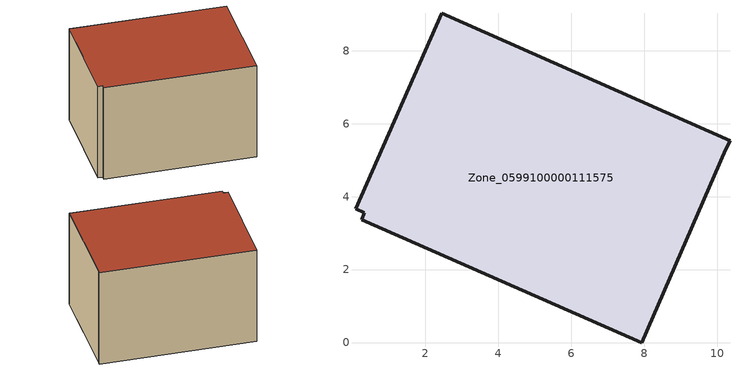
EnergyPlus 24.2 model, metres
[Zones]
Zone_0599100000111575
 floor ground (C_G): 10.35,5.54 10.23,5.3 7.92,0 0.25,3.37 0.32,3.56 0.08,3.67 2.45,9.02 z0
 wall outside (C_F): 10.23,5.3 10.35,5.54 2.45,9.02 0.08,3.67 0.32,3.56 0.25,3.37 7.92,0 10.23,5.3 z0:5.73
 roof outside (C_R): 0.25,3.37 7.92,0 10.23,5.3 10.35,5.54 2.45,9.02 0.08,3.67 0.32,3.56 z5.73
[BUILDING]
Pand.0599100000111575: North Axis=0; Terrain=City; Loads Convergence Tolerance Value=0.04; Temperature Convergence Tolerance Value=0.4; Solar Distribution=FullExterior; Maximum Number of Warmup Days=25; Minimum Number of Warmup Days=1
[Site:Location]
Rotterdam.The.Hague.AP_ZH_NLD Design_Conditions: Latitude=51.96; Longitude=4.45; Time Zone=1; Elevation=-4.5
[SITE:GROUNDTEMPERATURE:BUILDINGSURFACE]
18, 18, 18, 18, 18, 18, 18, 18, 18, 18, 18, 18
[MATERIAL] Thermal Absorptance=0.9; Solar Absorptance=0.7; Visible Absorptance=0.7
Name | Roughness | Thickness | Conductivity | Density | Specific Heat
G.TI.1946-1964 | MediumSmooth | 0.15 | 1 | 540 | 1210
F.TI.1946-1964 | Rough | 0.3 | 0.857143 | 1920 | 840
R.TI.1946-1964 | MediumRough | 0.2 | 0.277778 | 1500 | 1000
[CONSTRUCTION]
C_G: G.TI.1946-1964
C_F: F.TI.1946-1964
C_R: R.TI.1946-1964
[ZONE]
Zone_0599100000111575: Type=1; Multiplier=1; Ceiling Height=Autocalculate; Volume=Autocalculate; Floor Area=autocalculate; Part of Total Floor Area=Yes
[ZONEINFILTRATION:DESIGNFLOWRATE]
Infil_Zone_0599100000111575: Zone or ZoneList or Space or SpaceList=Zone_0599100000111575; Schedule=AlwaysOn; Design Flow Rate Calculation Method=Flow/Area; Flow Rate per Floor Area=0.003; Constant Term Coefficient=1; Temperature Term Coefficient=0; Velocity Term Coefficient=0; Velocity Squared Term Coefficient=0
[HVACTEMPLATE:ZONE:IDEALLOADSAIRSYSTEM]
Zone_0599100000111575: Maximum Heating Supply Air Temperature=50; Minimum Cooling Supply Air Temperature=13; Maximum Heating Supply Air Humidity Ratio=0.0156; Minimum Cooling Supply Air Humidity Ratio=0.0077; Heating Limit=NoLimit; Cooling Limit=NoLimit; Dehumidification Control Type=ConstantSensibleHeatRatio; Cooling Sensible Heat Ratio=0.7; Dehumidification Setpoint=60; Humidification Control Type=None; Humidification Setpoint=30; Outdoor Air Method=None; Outdoor Air Flow Rate per Person=0.00944; Outdoor Air Flow Rate per Zone Floor Area=0; Outdoor Air Flow Rate per Zone=0; Demand Controlled Ventilation Type=None; Outdoor Air Economizer Type=NoEconomizer; Heat Recovery Type=None; Sensible Heat Recovery Effectiveness=0.7; Latent Heat Recovery Effectiveness=0.65
[ZONECONTROL:THERMOSTAT]
ThermostatControl_Zone_0599100000111575: Zone or ZoneList=Zone_0599100000111575; Control Type Schedule=DualSetpointControlType; Control 1=Thermostat_Zone_0599100000111575; Temperature Difference Between Cutout And Setpoint=0
[THERMOSTATSETPOINT:DUALSETPOINT]
Thermostat_Zone_0599100000111575: Heating Setpoint Temperature Schedule=HeatingSetpoint_Zone_0599100000111575; Cooling Setpoint Temperature Schedule=CoolingSetpoint_Zone_0599100000111575
[SCHEDULE:COMPACT]
HeatingSetpoint_Zone_0599100000111575: Through: 12/31, For: AllDays, Until: 24:00, 21
CoolingSetpoint_Zone_0599100000111575: Through: 12/31, For: AllDays, Until: 24:00, 24
DualSetpointControlType: Through: 12/31, For: AllDays, Until: 24:00, 4
AlwaysOn: Through: 12/31, For: AllDays, Until: 24:00, 1
